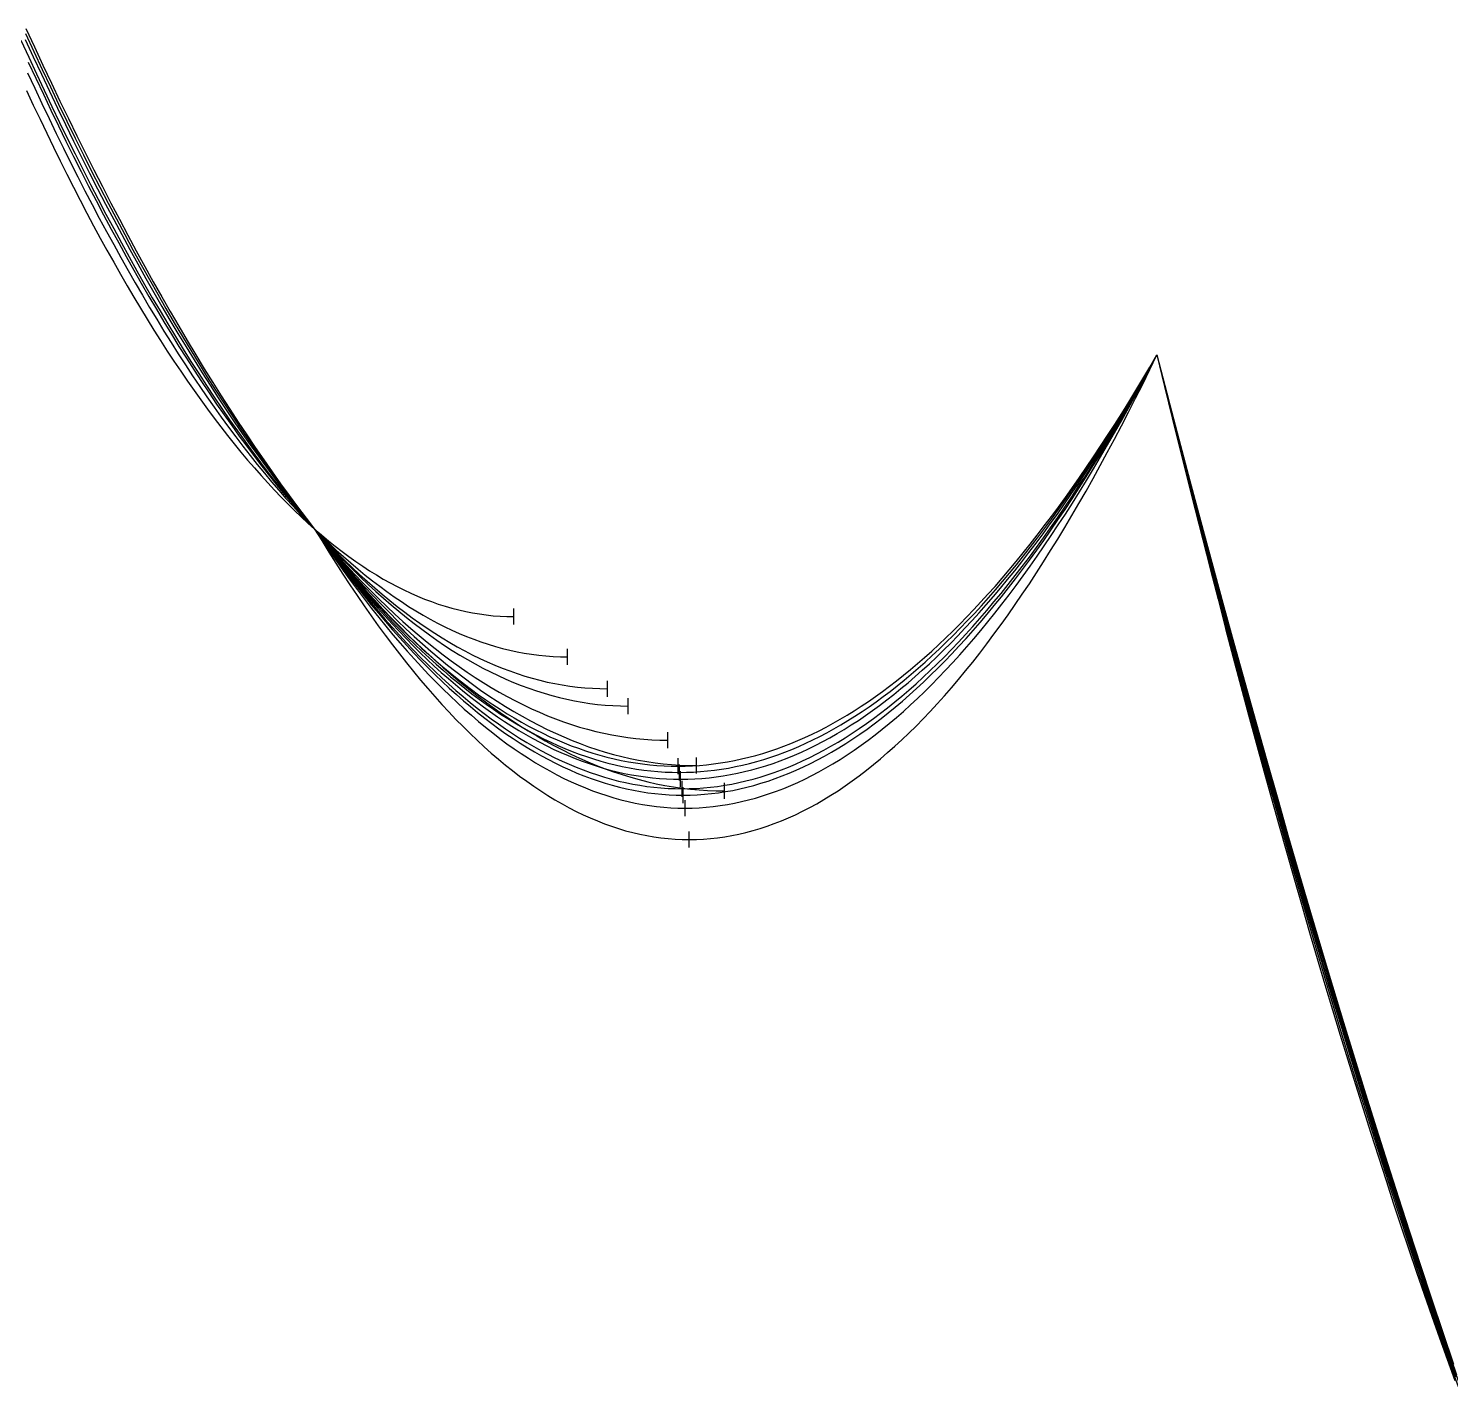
# Model space of a CAD drawing. Header units: metres. Extents: x -87 to 28195, y -4474 to 524.
# Drawn here: x 7848 to 8739, y -857 to -6 of the extents above; entities that cross this region are included whole.
import ezdxf

# ---------------------------------------------------------------- set-up
doc = ezdxf.new("R2010")
doc.units = ezdxf.units.M
for name, color, linetype in [('CATENARIES_-10_bare', 7, 'Continuous'), ('CATENARIES_-10_ICE', 7, 'Continuous'), ('CATENARIES_-19_bare', 7, 'Continuous'), ('CATENARIES_-19_HEAVY_ICE', 7, 'Continuous'), ('CATENARIES_0', 7, 'Continuous'), ('CATENARIES_0_ICE', 7, 'Continuous'), ('CATENARIES_50_theoretical', 7, 'Continuous')]:
    doc.layers.add(name, color=color, linetype=linetype)

msp = doc.modelspace()

# ---------------------------------------------------------------- linework, layer by layer
at = {"layer": 'CATENARIES_-10_bare'}
for p, q in [((8266.6, -472.62), (8266.6, -462.62)), ((8255.89, -476.94), (8255.89, -466.94))]:
    msp.add_line(p, q, dxfattribs=at)
for points in [[(7846.44, -9.24, 0), (7851.61, -20.5, 0), (7856.78, -31.62, 0), (7861.95, -42.59, 0), (7867.12, -53.42, 0), (7872.29, -64.11, 0), (7877.47, -74.66, 0), (7882.64, -85.07, 0), (7887.81, -95.34, 0), (7892.98, -105.47, 0), (7898.15, -115.46, 0), (7903.32, -125.3, 0), (7908.5, -135.01, 0), (7913.67, -144.57, 0), (7918.84, -153.99, 0), (7924.01, -163.27, 0), (7929.18, -172.42, 0), (7934.35, -181.42, 0), (7939.52, -190.28, 0), (7944.7, -199, 0), (7949.87, -207.58, 0), (7955.04, -216.02, 0), (7960.21, -224.32, 0), (7965.38, -232.48, 0), (7970.55, -240.5, 0), (7975.72, -248.38, 0), (7980.9, -256.12, 0), (7986.07, -263.72, 0), (7991.24, -271.18, 0), (7996.41, -278.51, 0), (8001.58, -285.69, 0), (8006.75, -292.73, 0), (8011.93, -299.63, 0), (8017.1, -306.39, 0), (8022.27, -313.02, 0), (8027.44, -319.5, 0), (8032.64, -325.88, 0), (8037.84, -332.11, 0), (8043.04, -338.21, 0), (8048.24, -344.17, 0), (8053.44, -349.98, 0), (8058.64, -355.66, 0), (8063.83, -361.19, 0), (8069.03, -366.58, 0), (8074.23, -371.83, 0), (8079.43, -376.95, 0), (8084.63, -381.92, 0), (8089.83, -386.75, 0), (8095.03, -391.44, 0), (8100.23, -395.99, 0), (8105.43, -400.4, 0), (8110.63, -404.67, 0), (8115.83, -408.8, 0), (8121.03, -412.79, 0), (8126.23, -416.63, 0), (8131.42, -420.34, 0), (8136.62, -423.91, 0), (8141.82, -427.34, 0), (8147.02, -430.63, 0), (8152.22, -433.77, 0), (8157.42, -436.78, 0), (8162.62, -439.65, 0), (8167.82, -442.38, 0), (8173.02, -444.97, 0), (8178.22, -447.41, 0), (8183.42, -449.72, 0), (8188.62, -451.89, 0), (8193.82, -453.92, 0), (8199.01, -455.81, 0), (8204.21, -457.55, 0), (8209.41, -459.16, 0), (8214.61, -460.63, 0), (8219.81, -461.96, 0), (8225.01, -463.15, 0), (8230.21, -464.2, 0), (8235.41, -465.1, 0), (8240.61, -465.87, 0), (8245.81, -466.5, 0), (8251.01, -466.99, 0), (8256.21, -467.34, 0), (8261.41, -467.55, 0), (8266.6, -467.62, 0)], [(8027.44, -319.5, 0), (8031.92, -325.43, 0), (8036.4, -331.24, 0), (8040.88, -336.93, 0), (8045.36, -342.5, 0), (8049.84, -347.96, 0), (8054.32, -353.3, 0), (8058.8, -358.52, 0), (8063.28, -363.62, 0), (8067.76, -368.6, 0), (8072.24, -373.47, 0), (8076.71, -378.22, 0), (8081.19, -382.85, 0), (8085.67, -387.37, 0), (8090.15, -391.76, 0), (8094.63, -396.04, 0), (8099.11, -400.2, 0), (8103.59, -404.24, 0), (8108.07, -408.17, 0), (8112.55, -411.98, 0), (8117.03, -415.67, 0), (8121.51, -419.24, 0), (8125.99, -422.7, 0), (8130.47, -426.04, 0), (8134.95, -429.26, 0), (8139.43, -432.36, 0), (8143.91, -435.35, 0), (8148.39, -438.22, 0), (8152.87, -440.97, 0), (8157.35, -443.61, 0), (8161.83, -446.13, 0), (8166.3, -448.53, 0), (8170.78, -450.81, 0), (8175.26, -452.98, 0), (8179.74, -455.02, 0), (8184.22, -456.96, 0), (8188.7, -458.77, 0), (8193.18, -460.47, 0), (8197.66, -462.05, 0), (8202.14, -463.51, 0), (8206.62, -464.86, 0), (8211.1, -466.09, 0), (8215.58, -467.2, 0), (8220.06, -468.19, 0), (8224.54, -469.07, 0), (8229.02, -469.83, 0), (8233.5, -470.48, 0), (8237.98, -471, 0), (8242.46, -471.41, 0), (8246.94, -471.71, 0), (8251.42, -471.88, 0), (8255.89, -471.94, 0), (8260.29, -471.88, 0), (8264.69, -471.71, 0), (8269.09, -471.43, 0), (8273.48, -471.04, 0), (8277.88, -470.53, 0), (8282.28, -469.91, 0), (8286.68, -469.18, 0), (8291.07, -468.33, 0), (8295.47, -467.37, 0), (8299.87, -466.3, 0), (8304.27, -465.12, 0), (8308.66, -463.82, 0), (8313.06, -462.41, 0), (8317.46, -460.89, 0), (8321.86, -459.25, 0), (8326.25, -457.5, 0), (8330.65, -455.64, 0), (8335.05, -453.66, 0), (8339.45, -451.58, 0), (8343.84, -449.38, 0), (8348.24, -447.06, 0), (8352.64, -444.64, 0), (8357.04, -442.1, 0), (8361.43, -439.45, 0), (8365.83, -436.68, 0), (8370.23, -433.8, 0), (8374.63, -430.81, 0), (8379.02, -427.71, 0), (8383.42, -424.49, 0), (8387.82, -421.16, 0), (8392.22, -417.71, 0), (8396.61, -414.16, 0), (8401.01, -410.49, 0), (8405.41, -406.7, 0), (8409.8, -402.81, 0), (8414.2, -398.8, 0), (8418.6, -394.68, 0), (8423, -390.44, 0), (8427.39, -386.09, 0), (8431.79, -381.63, 0), (8436.19, -377.05, 0), (8440.59, -372.36, 0), (8444.98, -367.56, 0), (8449.38, -362.64, 0), (8453.78, -357.61, 0), (8458.18, -352.47, 0), (8462.57, -347.21, 0), (8466.97, -341.84, 0), (8471.37, -336.35, 0), (8475.77, -330.76, 0), (8480.16, -325.04, 0), (8484.56, -319.22, 0), (8488.96, -313.28, 0), (8493.36, -307.22, 0), (8497.75, -301.06, 0), (8502.15, -294.78, 0), (8506.55, -288.38, 0), (8510.95, -281.87, 0), (8515.34, -275.25, 0), (8519.74, -268.51, 0), (8524.14, -261.66, 0), (8528.54, -254.69, 0), (8532.93, -247.61, 0), (8537.33, -240.42, 0), (8541.73, -233.11, 0), (8546.13, -225.69, 0), (8550.52, -218.15, 0), (8554.92, -210.5, 0)], [(8554.92, -210.5, 0), (8561.39, -235.62, 0), (8567.86, -260.52, 0), (8574.33, -285.19, 0), (8580.8, -309.64, 0), (8587.27, -333.87, 0), (8593.74, -357.88, 0), (8600.21, -381.66, 0), (8606.68, -405.23, 0), (8613.16, -428.57, 0), (8619.63, -451.69, 0), (8626.1, -474.59, 0), (8632.57, -497.27, 0), (8639.04, -519.73, 0), (8645.51, -541.96, 0), (8651.98, -563.98, 0), (8658.45, -585.78, 0), (8664.92, -607.36, 0), (8671.39, -628.72, 0), (8677.86, -649.86, 0), (8684.33, -670.78, 0), (8690.8, -691.48, 0), (8697.27, -711.96, 0), (8703.74, -732.23, 0), (8710.21, -752.28, 0), (8716.68, -772.11, 0), (8723.16, -791.72, 0), (8729.63, -811.11, 0), (8736.1, -830.29, 0), (8742.57, -849.25, 0)]]:
    msp.add_polyline3d(points, dxfattribs=at)
at = {"layer": 'CATENARIES_-10_ICE'}
for p, q in [((8223.79, -435.37), (8223.79, -425.37)), ((8257.62, -487.17), (8257.62, -477.17))]:
    msp.add_line(p, q, dxfattribs=at)
for points in [[(7843.52, -13.3, 0), (7848.36, -23.89, 0), (7853.2, -34.35, 0), (7858.04, -44.66, 0), (7862.88, -54.84, 0), (7867.72, -64.88, 0), (7872.56, -74.78, 0), (7877.4, -84.54, 0), (7882.24, -94.17, 0), (7887.08, -103.66, 0), (7891.92, -113.01, 0), (7896.76, -122.23, 0), (7901.6, -131.31, 0), (7906.44, -140.25, 0), (7911.28, -149.06, 0), (7916.12, -157.73, 0), (7920.96, -166.26, 0), (7925.8, -174.65, 0), (7930.64, -182.91, 0), (7935.48, -191.04, 0), (7940.32, -199.02, 0), (7945.16, -206.87, 0), (7950, -214.58, 0), (7954.84, -222.16, 0), (7959.68, -229.6, 0), (7964.52, -236.91, 0), (7969.36, -244.07, 0), (7974.2, -251.11, 0), (7979.04, -258, 0), (7983.88, -264.76, 0), (7988.72, -271.39, 0), (7993.56, -277.88, 0), (7998.4, -284.23, 0), (8003.24, -290.45, 0), (8008.08, -296.53, 0), (8012.92, -302.48, 0), (8017.76, -308.29, 0), (8022.6, -313.96, 0), (8027.44, -319.5, 0), (8032.23, -324.85, 0), (8037.02, -330.06, 0), (8041.81, -335.15, 0), (8046.6, -340.1, 0), (8051.39, -344.91, 0), (8056.17, -349.6, 0), (8060.96, -354.15, 0), (8065.75, -358.57, 0), (8070.54, -362.86, 0), (8075.33, -367.02, 0), (8080.12, -371.04, 0), (8084.91, -374.93, 0), (8089.7, -378.69, 0), (8094.49, -382.32, 0), (8099.28, -385.81, 0), (8104.06, -389.18, 0), (8108.85, -392.41, 0), (8113.64, -395.51, 0), (8118.43, -398.47, 0), (8123.22, -401.31, 0), (8128.01, -404.01, 0), (8132.8, -406.58, 0), (8137.59, -409.02, 0), (8142.38, -411.33, 0), (8147.17, -413.5, 0), (8151.95, -415.54, 0), (8156.74, -417.46, 0), (8161.53, -419.23, 0), (8166.32, -420.88, 0), (8171.11, -422.4, 0), (8175.9, -423.78, 0), (8180.69, -425.03, 0), (8185.48, -426.15, 0), (8190.27, -427.14, 0), (8195.06, -428, 0), (8199.84, -428.72, 0), (8204.63, -429.32, 0), (8209.42, -429.78, 0), (8214.21, -430.11, 0), (8219, -430.3, 0), (8223.79, -430.37, 0)], [(8027.44, -319.5, 0), (8031.87, -325.71, 0), (8036.29, -331.79, 0), (8040.72, -337.76, 0), (8045.15, -343.6, 0), (8049.57, -349.32, 0), (8054, -354.92, 0), (8058.43, -360.4, 0), (8062.85, -365.76, 0), (8067.28, -371, 0), (8071.71, -376.11, 0), (8076.13, -381.11, 0), (8080.56, -385.98, 0), (8084.99, -390.74, 0), (8089.41, -395.37, 0), (8093.84, -399.88, 0), (8098.26, -404.27, 0), (8102.69, -408.54, 0), (8107.12, -412.69, 0), (8111.54, -416.72, 0), (8115.97, -420.63, 0), (8120.4, -424.42, 0), (8124.82, -428.09, 0), (8129.25, -431.64, 0), (8133.68, -435.06, 0), (8138.1, -438.37, 0), (8142.53, -441.56, 0), (8146.96, -444.62, 0), (8151.38, -447.57, 0), (8155.81, -450.39, 0), (8160.24, -453.1, 0), (8164.66, -455.68, 0), (8169.09, -458.14, 0), (8173.52, -460.49, 0), (8177.94, -462.71, 0), (8182.37, -464.81, 0), (8186.8, -466.8, 0), (8191.22, -468.66, 0), (8195.65, -470.4, 0), (8200.08, -472.02, 0), (8204.5, -473.52, 0), (8208.93, -474.91, 0), (8213.36, -476.17, 0), (8217.78, -477.31, 0), (8222.21, -478.33, 0), (8226.63, -479.23, 0), (8231.06, -480.01, 0), (8235.49, -480.67, 0), (8239.91, -481.21, 0), (8244.34, -481.63, 0), (8248.77, -481.93, 0), (8253.19, -482.11, 0), (8257.62, -482.17, 0), (8262.06, -482.11, 0), (8266.5, -481.93, 0), (8270.93, -481.63, 0), (8275.37, -481.21, 0), (8279.81, -480.66, 0), (8284.24, -480, 0), (8288.68, -479.22, 0), (8293.12, -478.31, 0), (8297.56, -477.28, 0), (8301.99, -476.14, 0), (8306.43, -474.87, 0), (8310.87, -473.48, 0), (8315.31, -471.97, 0), (8319.74, -470.34, 0), (8324.18, -468.59, 0), (8328.62, -466.72, 0), (8333.05, -464.73, 0), (8337.49, -462.62, 0), (8341.93, -460.38, 0), (8346.37, -458.03, 0), (8350.8, -455.55, 0), (8355.24, -452.95, 0), (8359.68, -450.24, 0), (8364.12, -447.4, 0), (8368.55, -444.44, 0), (8372.99, -441.36, 0), (8377.43, -438.16, 0), (8381.87, -434.83, 0), (8386.3, -431.39, 0), (8390.74, -427.83, 0), (8395.18, -424.14, 0), (8399.61, -420.33, 0), (8404.05, -416.41, 0), (8408.49, -412.36, 0), (8412.93, -408.19, 0), (8417.36, -403.89, 0), (8421.8, -399.48, 0), (8426.24, -394.95, 0), (8430.68, -390.29, 0), (8435.11, -385.51, 0), (8439.55, -380.62, 0), (8443.99, -375.6, 0), (8448.42, -370.45, 0), (8452.86, -365.19, 0), (8457.3, -359.81, 0), (8461.74, -354.3, 0), (8466.17, -348.67, 0), (8470.61, -342.92, 0), (8475.05, -337.05, 0), (8479.49, -331.06, 0), (8483.92, -324.94, 0), (8488.36, -318.71, 0), (8492.8, -312.35, 0), (8497.24, -305.87, 0), (8501.67, -299.27, 0), (8506.11, -292.54, 0), (8510.55, -285.69, 0), (8514.98, -278.73, 0), (8519.42, -271.63, 0), (8523.86, -264.42, 0), (8528.3, -257.09, 0), (8532.73, -249.63, 0), (8537.17, -242.05, 0), (8541.61, -234.34, 0), (8546.05, -226.52, 0), (8550.48, -218.57, 0), (8554.92, -210.5, 0)], [(8554.92, -210.5, 0), (8560.71, -233.47, 0), (8566.5, -256.23, 0), (8572.29, -278.78, 0), (8578.08, -301.14, 0), (8583.87, -323.28, 0), (8589.66, -345.22, 0), (8595.45, -366.96, 0), (8601.24, -388.5, 0), (8607.03, -409.83, 0), (8612.81, -430.96, 0), (8618.6, -451.88, 0), (8624.39, -472.6, 0), (8630.18, -493.12, 0), (8635.97, -513.43, 0), (8641.76, -533.55, 0), (8647.55, -553.46, 0), (8653.34, -573.17, 0), (8659.13, -592.68, 0), (8664.92, -611.98, 0), (8670.71, -631.09, 0), (8676.5, -649.99, 0), (8682.29, -668.7, 0), (8688.08, -687.2, 0), (8693.87, -705.5, 0), (8699.66, -723.6, 0), (8705.45, -741.51, 0), (8711.24, -759.21, 0), (8717.03, -776.71, 0), (8722.81, -794.01, 0), (8728.6, -811.12, 0), (8734.39, -828.02, 0), (8740.18, -844.73, 0)]]:
    msp.add_polyline3d(points, dxfattribs=at)
at = {"layer": 'CATENARIES_-19_bare'}
for p, q in [((8255.19, -473.03), (8255.19, -463.03)), ((8284.22, -488.53), (8284.22, -478.53))]:
    msp.add_line(p, q, dxfattribs=at)
for points in [[(7846.66, -6, 0), (7851.97, -17.58, 0), (7857.29, -29.02, 0), (7862.61, -40.31, 0), (7867.92, -51.46, 0), (7873.24, -62.46, 0), (7878.56, -73.32, 0), (7883.88, -84.04, 0), (7889.19, -94.62, 0), (7894.51, -105.05, 0), (7899.83, -115.34, 0), (7905.14, -125.48, 0), (7910.46, -135.48, 0), (7915.78, -145.34, 0), (7921.1, -155.06, 0), (7926.41, -164.63, 0), (7931.73, -174.07, 0), (7937.05, -183.35, 0), (7942.37, -192.5, 0), (7947.68, -201.5, 0), (7953, -210.37, 0), (7958.32, -219.08, 0), (7963.63, -227.66, 0), (7968.95, -236.1, 0), (7974.27, -244.39, 0), (7979.59, -252.54, 0), (7984.9, -260.55, 0), (7990.22, -268.41, 0), (7995.54, -276.14, 0), (8000.85, -283.72, 0), (8006.17, -291.16, 0), (8011.49, -298.46, 0), (8016.81, -305.61, 0), (8022.12, -312.63, 0), (8027.44, -319.5, 0), (8032.79, -326.27, 0), (8038.14, -332.9, 0), (8043.49, -339.39, 0), (8048.84, -345.73, 0), (8054.19, -351.93, 0), (8059.54, -357.98, 0), (8064.89, -363.9, 0), (8070.24, -369.67, 0), (8075.59, -375.29, 0), (8080.94, -380.78, 0), (8086.29, -386.12, 0), (8091.63, -391.32, 0), (8096.98, -396.37, 0), (8102.33, -401.28, 0), (8107.68, -406.05, 0), (8113.03, -410.68, 0), (8118.38, -415.16, 0), (8123.73, -419.51, 0), (8129.08, -423.71, 0), (8134.43, -427.76, 0), (8139.78, -431.68, 0), (8145.13, -435.45, 0), (8150.48, -439.08, 0), (8155.83, -442.56, 0), (8161.18, -445.91, 0), (8166.53, -449.11, 0), (8171.88, -452.17, 0), (8177.23, -455.08, 0), (8182.58, -457.86, 0), (8187.93, -460.49, 0), (8193.28, -462.98, 0), (8198.63, -465.32, 0), (8203.98, -467.53, 0), (8209.33, -469.59, 0), (8214.67, -471.51, 0), (8220.02, -473.29, 0), (8225.37, -474.92, 0), (8230.72, -476.42, 0), (8236.07, -477.77, 0), (8241.42, -478.98, 0), (8246.77, -480.04, 0), (8252.12, -480.97, 0), (8257.47, -481.75, 0), (8262.82, -482.39, 0), (8268.17, -482.89, 0), (8273.52, -483.24, 0), (8278.87, -483.46, 0), (8284.22, -483.53, 0)], [(8027.44, -319.5, 0), (8031.91, -325.28, 0), (8036.37, -330.94, 0), (8040.84, -336.48, 0), (8045.3, -341.91, 0), (8049.77, -347.23, 0), (8054.23, -352.43, 0), (8058.7, -357.51, 0), (8063.16, -362.49, 0), (8067.63, -367.34, 0), (8072.1, -372.08, 0), (8076.56, -376.71, 0), (8081.03, -381.22, 0), (8085.49, -385.62, 0), (8089.96, -389.91, 0), (8094.42, -394.07, 0), (8098.89, -398.13, 0), (8103.36, -402.07, 0), (8107.82, -405.89, 0), (8112.29, -409.6, 0), (8116.75, -413.2, 0), (8121.22, -416.68, 0), (8125.68, -420.05, 0), (8130.15, -423.3, 0), (8134.61, -426.44, 0), (8139.08, -429.47, 0), (8143.55, -432.38, 0), (8148.01, -435.17, 0), (8152.48, -437.85, 0), (8156.94, -440.42, 0), (8161.41, -442.88, 0), (8165.87, -445.21, 0), (8170.34, -447.44, 0), (8174.81, -449.55, 0), (8179.27, -451.55, 0), (8183.74, -453.43, 0), (8188.2, -455.2, 0), (8192.67, -456.85, 0), (8197.13, -458.39, 0), (8201.6, -459.82, 0), (8206.06, -461.13, 0), (8210.53, -462.33, 0), (8215, -463.41, 0), (8219.46, -464.38, 0), (8223.93, -465.23, 0), (8228.39, -465.98, 0), (8232.86, -466.6, 0), (8237.32, -467.12, 0), (8241.79, -467.52, 0), (8246.26, -467.8, 0), (8250.72, -467.97, 0), (8255.19, -468.03, 0), (8259.59, -467.97, 0), (8264, -467.81, 0), (8268.41, -467.53, 0), (8272.82, -467.14, 0), (8277.23, -466.64, 0), (8281.63, -466.03, 0), (8286.04, -465.31, 0), (8290.45, -464.47, 0), (8294.86, -463.53, 0), (8299.27, -462.47, 0), (8303.67, -461.31, 0), (8308.08, -460.03, 0), (8312.49, -458.64, 0), (8316.9, -457.14, 0), (8321.3, -455.53, 0), (8325.71, -453.8, 0), (8330.12, -451.97, 0), (8334.53, -450.03, 0), (8338.94, -447.97, 0), (8343.34, -445.8, 0), (8347.75, -443.52, 0), (8352.16, -441.13, 0), (8356.57, -438.63, 0), (8360.97, -436.02, 0), (8365.38, -433.29, 0), (8369.79, -430.46, 0), (8374.2, -427.51, 0), (8378.61, -424.45, 0), (8383.01, -421.28, 0), (8387.42, -418, 0), (8391.83, -414.61, 0), (8396.24, -411.11, 0), (8400.65, -407.49, 0), (8405.05, -403.76, 0), (8409.46, -399.93, 0), (8413.87, -395.98, 0), (8418.28, -391.92, 0), (8422.68, -387.74, 0), (8427.09, -383.46, 0), (8431.5, -379.06, 0), (8435.91, -374.55, 0), (8440.32, -369.93, 0), (8444.72, -365.2, 0), (8449.13, -360.36, 0), (8453.54, -355.4, 0), (8457.95, -350.34, 0), (8462.36, -345.16, 0), (8466.76, -339.87, 0), (8471.17, -334.47, 0), (8475.58, -328.95, 0), (8479.99, -323.32, 0), (8484.39, -317.59, 0), (8488.8, -311.73, 0), (8493.21, -305.77, 0), (8497.62, -299.7, 0), (8502.03, -293.51, 0), (8506.43, -287.21, 0), (8510.84, -280.8, 0), (8515.25, -274.28, 0), (8519.66, -267.64, 0), (8524.07, -260.89, 0), (8528.47, -254.03, 0), (8532.88, -247.06, 0), (8537.29, -239.97, 0), (8541.7, -232.77, 0), (8546.1, -225.46, 0), (8550.51, -218.04, 0), (8554.92, -210.5, 0)], [(8554.92, -210.5, 0), (8561.8, -236.99, 0), (8568.67, -263.24, 0), (8575.55, -289.25, 0), (8582.42, -315.02, 0), (8589.3, -340.55, 0), (8596.17, -365.84, 0), (8603.05, -390.9, 0), (8609.92, -415.72, 0), (8616.8, -440.3, 0), (8623.67, -464.65, 0), (8630.55, -488.76, 0), (8637.42, -512.63, 0), (8644.3, -536.27, 0), (8651.17, -559.67, 0), (8658.05, -582.83, 0), (8664.92, -605.76, 0), (8671.8, -628.46, 0), (8678.67, -650.91, 0), (8685.55, -673.14, 0), (8692.42, -695.13, 0), (8699.3, -716.88, 0), (8706.17, -738.41, 0), (8713.05, -759.69, 0), (8719.92, -780.75, 0), (8726.8, -801.57, 0), (8733.67, -822.16, 0), (8740.55, -842.51, 0)]]:
    msp.add_polyline3d(points, dxfattribs=at)
at = {"layer": 'CATENARIES_-19_HEAVY_ICE'}
for p, q in [((8185.9, -404.54), (8185.9, -394.54)), ((8259.46, -499.29), (8259.46, -489.29))]:
    msp.add_line(p, q, dxfattribs=at)
for points in [[(7847.67, -33.78, 0), (7852.16, -43.47, 0), (7856.66, -53.03, 0), (7861.15, -62.46, 0), (7865.65, -71.76, 0), (7870.14, -80.92, 0), (7874.63, -89.96, 0), (7879.13, -98.86, 0), (7883.62, -107.63, 0), (7888.12, -116.28, 0), (7892.61, -124.79, 0), (7897.11, -133.17, 0), (7901.6, -141.41, 0), (7906.09, -149.53, 0), (7910.59, -157.52, 0), (7915.08, -165.38, 0), (7919.58, -173.1, 0), (7924.07, -180.7, 0), (7928.57, -188.16, 0), (7933.06, -195.5, 0), (7937.55, -202.7, 0), (7942.05, -209.77, 0), (7946.54, -216.72, 0), (7951.04, -223.53, 0), (7955.53, -230.22, 0), (7960.03, -236.77, 0), (7964.52, -243.19, 0), (7969.01, -249.49, 0), (7973.51, -255.65, 0), (7978, -261.68, 0), (7982.5, -267.59, 0), (7986.99, -273.36, 0), (7991.49, -279.01, 0), (7995.98, -284.52, 0), (8000.47, -289.91, 0), (8004.97, -295.16, 0), (8009.46, -300.29, 0), (8013.96, -305.29, 0), (8018.45, -310.15, 0), (8022.95, -314.89, 0), (8027.44, -319.5, 0), (8031.97, -324.01, 0), (8036.5, -328.39, 0), (8041.02, -332.64, 0), (8045.55, -336.76, 0), (8050.08, -340.75, 0), (8054.61, -344.6, 0), (8059.13, -348.33, 0), (8063.66, -351.92, 0), (8068.19, -355.39, 0), (8072.72, -358.72, 0), (8077.24, -361.92, 0), (8081.77, -364.99, 0), (8086.3, -367.93, 0), (8090.83, -370.74, 0), (8095.35, -373.42, 0), (8099.88, -375.97, 0), (8104.41, -378.38, 0), (8108.94, -380.67, 0), (8113.46, -382.82, 0), (8117.99, -384.85, 0), (8122.52, -386.74, 0), (8127.05, -388.51, 0), (8131.57, -390.14, 0), (8136.1, -391.64, 0), (8140.63, -393.01, 0), (8145.16, -394.25, 0), (8149.68, -395.36, 0), (8154.21, -396.34, 0), (8158.74, -397.19, 0), (8163.27, -397.91, 0), (8167.79, -398.5, 0), (8172.32, -398.95, 0), (8176.85, -399.28, 0), (8181.38, -399.48, 0), (8185.9, -399.54, 0)], [(8027.44, -319.5, 0), (8031.9, -326.17, 0), (8036.36, -332.71, 0), (8040.83, -339.12, 0), (8045.29, -345.4, 0), (8049.75, -351.55, 0), (8054.21, -357.56, 0), (8058.67, -363.45, 0), (8063.13, -369.21, 0), (8067.6, -374.84, 0), (8072.06, -380.34, 0), (8076.52, -385.7, 0), (8080.98, -390.94, 0), (8085.44, -396.05, 0), (8089.91, -401.03, 0), (8094.37, -405.88, 0), (8098.83, -410.6, 0), (8103.29, -415.18, 0), (8107.75, -419.64, 0), (8112.22, -423.97, 0), (8116.68, -428.17, 0), (8121.14, -432.24, 0), (8125.6, -436.18, 0), (8130.06, -440, 0), (8134.52, -443.68, 0), (8138.99, -447.23, 0), (8143.45, -450.65, 0), (8147.91, -453.95, 0), (8152.37, -457.11, 0), (8156.83, -460.15, 0), (8161.3, -463.05, 0), (8165.76, -465.83, 0), (8170.22, -468.47, 0), (8174.68, -470.99, 0), (8179.14, -473.38, 0), (8183.6, -475.64, 0), (8188.07, -477.77, 0), (8192.53, -479.77, 0), (8196.99, -481.64, 0), (8201.45, -483.38, 0), (8205.91, -485, 0), (8210.38, -486.48, 0), (8214.84, -487.84, 0), (8219.3, -489.06, 0), (8223.76, -490.16, 0), (8228.22, -491.13, 0), (8232.68, -491.97, 0), (8237.15, -492.68, 0), (8241.61, -493.26, 0), (8246.07, -493.71, 0), (8250.53, -494.03, 0), (8254.99, -494.22, 0), (8259.46, -494.29, 0), (8263.87, -494.23, 0), (8268.28, -494.04, 0), (8272.69, -493.72, 0), (8277.1, -493.28, 0), (8281.51, -492.71, 0), (8285.92, -492.02, 0), (8290.33, -491.2, 0), (8294.74, -490.25, 0), (8299.15, -489.18, 0), (8303.56, -487.99, 0), (8307.96, -486.66, 0), (8312.37, -485.21, 0), (8316.78, -483.64, 0), (8321.19, -481.93, 0), (8325.6, -480.11, 0), (8330.01, -478.15, 0), (8334.42, -476.07, 0), (8338.83, -473.86, 0), (8343.24, -471.53, 0), (8347.65, -469.07, 0), (8352.06, -466.49, 0), (8356.47, -463.77, 0), (8360.88, -460.94, 0), (8365.29, -457.97, 0), (8369.7, -454.88, 0), (8374.11, -451.66, 0), (8378.52, -448.32, 0), (8382.93, -444.85, 0), (8387.34, -441.25, 0), (8391.75, -437.53, 0), (8396.16, -433.68, 0), (8400.57, -429.7, 0), (8404.98, -425.6, 0), (8409.39, -421.37, 0), (8413.8, -417.02, 0), (8418.21, -412.53, 0), (8422.62, -407.93, 0), (8427.03, -403.19, 0), (8431.44, -398.33, 0), (8435.85, -393.34, 0), (8440.26, -388.22, 0), (8444.67, -382.98, 0), (8449.08, -377.61, 0), (8453.49, -372.11, 0), (8457.9, -366.49, 0), (8462.31, -360.73, 0), (8466.72, -354.85, 0), (8471.13, -348.85, 0), (8475.54, -342.72, 0), (8479.95, -336.46, 0), (8484.36, -330.07, 0), (8488.77, -323.55, 0), (8493.18, -316.91, 0), (8497.59, -310.14, 0), (8502, -303.24, 0), (8506.41, -296.22, 0), (8510.82, -289.06, 0), (8515.23, -281.78, 0), (8519.64, -274.38, 0), (8524.05, -266.84, 0), (8528.46, -259.17, 0), (8532.87, -251.38, 0), (8537.28, -243.46, 0), (8541.69, -235.41, 0), (8546.1, -227.24, 0), (8550.51, -218.93, 0), (8554.92, -210.5, 0)], [(8554.92, -210.5, 0), (8560.16, -231.75, 0), (8565.4, -252.81, 0), (8570.63, -273.67, 0), (8575.87, -294.35, 0), (8581.11, -314.83, 0), (8586.35, -335.13, 0), (8591.59, -355.23, 0), (8596.82, -375.15, 0), (8602.06, -394.87, 0), (8607.3, -414.41, 0), (8612.54, -433.76, 0), (8617.78, -452.91, 0), (8623.02, -471.88, 0), (8628.25, -490.66, 0), (8633.49, -509.26, 0), (8638.73, -527.66, 0), (8643.97, -545.88, 0), (8649.21, -563.91, 0), (8654.44, -581.75, 0), (8659.68, -599.4, 0), (8664.92, -616.87, 0), (8670.16, -634.15, 0), (8675.4, -651.24, 0), (8680.63, -668.15, 0), (8685.87, -684.87, 0), (8691.11, -701.4, 0), (8696.35, -717.75, 0), (8701.59, -733.91, 0), (8706.82, -749.89, 0), (8712.06, -765.68, 0), (8717.3, -781.29, 0), (8722.54, -796.71, 0), (8727.78, -811.95, 0), (8733.02, -827, 0), (8738.25, -841.87, 0), (8743.49, -856.56, 0)]]:
    msp.add_polyline3d(points, dxfattribs=at)
at = {"layer": 'CATENARIES_0'}
for p, q in [((8248.7, -456.78), (8248.7, -446.78)), ((8256.64, -481.24), (8256.64, -471.24))]:
    msp.add_line(p, q, dxfattribs=at)
for points in [[(7846.23, -12.9, 0), (7851.26, -23.85, 0), (7856.3, -34.66, 0), (7861.33, -45.33, 0), (7866.36, -55.87, 0), (7871.4, -66.26, 0), (7876.43, -76.51, 0), (7881.47, -86.62, 0), (7886.5, -96.6, 0), (7891.53, -106.43, 0), (7896.57, -116.12, 0), (7901.6, -125.68, 0), (7906.63, -135.1, 0), (7911.67, -144.37, 0), (7916.7, -153.51, 0), (7921.73, -162.51, 0), (7926.77, -171.37, 0), (7931.8, -180.09, 0), (7936.84, -188.67, 0), (7941.87, -197.12, 0), (7946.9, -205.42, 0), (7951.94, -213.59, 0), (7956.97, -221.62, 0), (7962, -229.51, 0), (7967.04, -237.26, 0), (7972.07, -244.87, 0), (7977.1, -252.35, 0), (7982.14, -259.68, 0), (7987.17, -266.88, 0), (7992.2, -273.94, 0), (7997.24, -280.86, 0), (8002.27, -287.65, 0), (8007.31, -294.29, 0), (8012.34, -300.8, 0), (8017.37, -307.17, 0), (8022.41, -313.41, 0), (8027.44, -319.5, 0), (8032.47, -325.45, 0), (8037.5, -331.26, 0), (8042.53, -336.94, 0), (8047.55, -342.48, 0), (8052.58, -347.88, 0), (8057.61, -353.15, 0), (8062.64, -358.27, 0), (8067.67, -363.26, 0), (8072.7, -368.12, 0), (8077.73, -372.83, 0), (8082.75, -377.41, 0), (8087.78, -381.85, 0), (8092.81, -386.16, 0), (8097.84, -390.32, 0), (8102.87, -394.35, 0), (8107.9, -398.25, 0), (8112.92, -402, 0), (8117.95, -405.62, 0), (8122.98, -409.11, 0), (8128.01, -412.45, 0), (8133.04, -415.66, 0), (8138.07, -418.74, 0), (8143.1, -421.67, 0), (8148.12, -424.47, 0), (8153.15, -427.13, 0), (8158.18, -429.66, 0), (8163.21, -432.05, 0), (8168.24, -434.3, 0), (8173.27, -436.42, 0), (8178.3, -438.4, 0), (8183.32, -440.24, 0), (8188.35, -441.95, 0), (8193.38, -443.52, 0), (8198.41, -444.95, 0), (8203.44, -446.25, 0), (8208.47, -447.41, 0), (8213.5, -448.43, 0), (8218.52, -449.32, 0), (8223.55, -450.07, 0), (8228.58, -450.68, 0), (8233.61, -451.16, 0), (8238.64, -451.5, 0), (8243.67, -451.71, 0), (8248.7, -451.78, 0)], [(8027.44, -319.5, 0), (8031.85, -325.48, 0), (8036.26, -331.34, 0), (8040.66, -337.09, 0), (8045.07, -342.72, 0), (8049.48, -348.23, 0), (8053.89, -353.62, 0), (8058.29, -358.9, 0), (8062.7, -364.07, 0), (8067.11, -369.11, 0), (8071.52, -374.04, 0), (8075.92, -378.86, 0), (8080.33, -383.55, 0), (8084.74, -388.13, 0), (8089.15, -392.6, 0), (8093.56, -396.94, 0), (8097.96, -401.18, 0), (8102.37, -405.29, 0), (8106.78, -409.29, 0), (8111.19, -413.17, 0), (8115.59, -416.94, 0), (8120, -420.59, 0), (8124.41, -424.12, 0), (8128.82, -427.54, 0), (8133.23, -430.84, 0), (8137.63, -434.03, 0), (8142.04, -437.1, 0), (8146.45, -440.05, 0), (8150.86, -442.89, 0), (8155.26, -445.61, 0), (8159.67, -448.22, 0), (8164.08, -450.71, 0), (8168.49, -453.08, 0), (8172.89, -455.34, 0), (8177.3, -457.48, 0), (8181.71, -459.51, 0), (8186.12, -461.42, 0), (8190.53, -463.21, 0), (8194.93, -464.89, 0), (8199.34, -466.45, 0), (8203.75, -467.9, 0), (8208.16, -469.23, 0), (8212.56, -470.45, 0), (8216.97, -471.55, 0), (8221.38, -472.53, 0), (8225.79, -473.4, 0), (8230.19, -474.15, 0), (8234.6, -474.79, 0), (8239.01, -475.31, 0), (8243.42, -475.72, 0), (8247.83, -476.01, 0), (8252.23, -476.18, 0), (8256.64, -476.24, 0), (8261.09, -476.18, 0), (8265.54, -476, 0), (8270, -475.71, 0), (8274.45, -475.29, 0), (8278.9, -474.76, 0), (8283.35, -474.11, 0), (8287.8, -473.34, 0), (8292.26, -472.46, 0), (8296.71, -471.45, 0), (8301.16, -470.33, 0), (8305.61, -469.09, 0), (8310.06, -467.73, 0), (8314.52, -466.26, 0), (8318.97, -464.66, 0), (8323.42, -462.95, 0), (8327.87, -461.12, 0), (8332.32, -459.17, 0), (8336.78, -457.1, 0), (8341.23, -454.92, 0), (8345.68, -452.61, 0), (8350.13, -450.19, 0), (8354.58, -447.65, 0), (8359.04, -444.99, 0), (8363.49, -442.22, 0), (8367.94, -439.32, 0), (8372.39, -436.31, 0), (8376.84, -433.18, 0), (8381.29, -429.93, 0), (8385.75, -426.56, 0), (8390.2, -423.07, 0), (8394.65, -419.47, 0), (8399.1, -415.74, 0), (8403.55, -411.9, 0), (8408.01, -407.94, 0), (8412.46, -403.86, 0), (8416.91, -399.66, 0), (8421.36, -395.34, 0), (8425.81, -390.91, 0), (8430.27, -386.35, 0), (8434.72, -381.68, 0), (8439.17, -376.89, 0), (8443.62, -371.98, 0), (8448.07, -366.95, 0), (8452.53, -361.8, 0), (8456.98, -356.54, 0), (8461.43, -351.15, 0), (8465.88, -345.64, 0), (8470.33, -340.02, 0), (8474.79, -334.28, 0), (8479.24, -328.42, 0), (8483.69, -322.43, 0), (8488.14, -316.33, 0), (8492.59, -310.12, 0), (8497.04, -303.78, 0), (8501.5, -297.32, 0), (8505.95, -290.74, 0), (8510.4, -284.04, 0), (8514.85, -277.23, 0), (8519.3, -270.29, 0), (8523.76, -263.24, 0), (8528.21, -256.06, 0), (8532.66, -248.77, 0), (8537.11, -241.35, 0), (8541.56, -233.82, 0), (8546.02, -226.17, 0), (8550.47, -218.39, 0), (8554.92, -210.5, 0)], [(8554.92, -210.5, 0), (8561.03, -234.43, 0), (8567.14, -258.14, 0), (8573.25, -281.65, 0), (8579.36, -304.94, 0), (8585.48, -328.03, 0), (8591.59, -350.9, 0), (8597.7, -373.57, 0), (8603.81, -396.03, 0), (8609.92, -418.28, 0), (8616.03, -440.32, 0), (8622.14, -462.15, 0), (8628.25, -483.77, 0), (8634.36, -505.18, 0), (8640.48, -526.39, 0), (8646.59, -547.39, 0), (8652.7, -568.18, 0), (8658.81, -588.77, 0), (8664.92, -609.15, 0), (8671.03, -629.32, 0), (8677.14, -649.28, 0), (8683.25, -669.04, 0), (8689.36, -688.6, 0), (8695.48, -707.94, 0), (8701.59, -727.08, 0), (8707.7, -746.02, 0), (8713.81, -764.75, 0), (8719.92, -783.27, 0), (8726.03, -801.59, 0), (8732.14, -819.71, 0), (8738.25, -837.62, 0), (8744.36, -855.33, 0)]]:
    msp.add_polyline3d(points, dxfattribs=at)
at = {"layer": 'CATENARIES_0_ICE'}
for p, q in [((8210.77, -424.51), (8210.77, -414.51)), ((8258.25, -491.16), (8258.25, -481.16))]:
    msp.add_line(p, q, dxfattribs=at)
for points in [[(7848.12, -27.02, 0), (7852.84, -37.21, 0), (7857.56, -47.26, 0), (7862.27, -57.17, 0), (7866.99, -66.95, 0), (7871.71, -76.6, 0), (7876.43, -86.11, 0), (7881.15, -95.49, 0), (7885.87, -104.73, 0), (7890.59, -113.83, 0), (7895.31, -122.8, 0), (7900.03, -131.64, 0), (7904.75, -140.34, 0), (7909.47, -148.9, 0), (7914.18, -157.34, 0), (7918.9, -165.63, 0), (7923.62, -173.8, 0), (7928.34, -181.83, 0), (7933.06, -189.72, 0), (7937.78, -197.48, 0), (7942.5, -205.11, 0), (7947.22, -212.6, 0), (7951.94, -219.96, 0), (7956.65, -227.18, 0), (7961.37, -234.27, 0), (7966.09, -241.23, 0), (7970.81, -248.05, 0), (7975.53, -254.74, 0), (7980.25, -261.29, 0), (7984.97, -267.71, 0), (7989.69, -274, 0), (7994.41, -280.16, 0), (7999.13, -286.18, 0), (8003.84, -292.06, 0), (8008.56, -297.82, 0), (8013.28, -303.44, 0), (8018, -308.93, 0), (8022.72, -314.28, 0), (8027.44, -319.5, 0), (8032.14, -324.57, 0), (8036.84, -329.5, 0), (8041.54, -334.31, 0), (8046.24, -338.98, 0), (8050.94, -343.52, 0), (8055.64, -347.93, 0), (8060.34, -352.2, 0), (8065.05, -356.35, 0), (8069.75, -360.36, 0), (8074.45, -364.24, 0), (8079.15, -367.99, 0), (8083.85, -371.6, 0), (8088.55, -375.09, 0), (8093.25, -378.44, 0), (8097.95, -381.66, 0), (8102.65, -384.75, 0), (8107.35, -387.71, 0), (8112.05, -390.54, 0), (8116.75, -393.23, 0), (8121.45, -395.79, 0), (8126.15, -398.23, 0), (8130.86, -400.53, 0), (8135.56, -402.69, 0), (8140.26, -404.73, 0), (8144.96, -406.64, 0), (8149.66, -408.41, 0), (8154.36, -410.05, 0), (8159.06, -411.56, 0), (8163.76, -412.94, 0), (8168.46, -414.19, 0), (8173.16, -415.31, 0), (8177.86, -416.29, 0), (8182.56, -417.15, 0), (8187.26, -417.87, 0), (8191.96, -418.46, 0), (8196.66, -418.92, 0), (8201.37, -419.25, 0), (8206.07, -419.45, 0), (8210.77, -419.51, 0)], [(8027.44, -319.5, 0), (8031.88, -325.86, 0), (8036.32, -332.09, 0), (8040.76, -338.2, 0), (8045.19, -344.19, 0), (8049.63, -350.05, 0), (8054.07, -355.79, 0), (8058.51, -361.4, 0), (8062.95, -366.89, 0), (8067.39, -372.26, 0), (8071.83, -377.5, 0), (8076.26, -382.62, 0), (8080.7, -387.61, 0), (8085.14, -392.49, 0), (8089.58, -397.23, 0), (8094.02, -401.85, 0), (8098.46, -406.35, 0), (8102.9, -410.73, 0), (8107.34, -414.98, 0), (8111.77, -419.11, 0), (8116.21, -423.11, 0), (8120.65, -427, 0), (8125.09, -430.75, 0), (8129.53, -434.39, 0), (8133.97, -437.9, 0), (8138.41, -441.29, 0), (8142.84, -444.55, 0), (8147.28, -447.69, 0), (8151.72, -450.71, 0), (8156.16, -453.6, 0), (8160.6, -456.37, 0), (8165.04, -459.02, 0), (8169.48, -461.54, 0), (8173.91, -463.94, 0), (8178.35, -466.22, 0), (8182.79, -468.38, 0), (8187.23, -470.41, 0), (8191.67, -472.32, 0), (8196.11, -474.1, 0), (8200.55, -475.76, 0), (8204.98, -477.3, 0), (8209.42, -478.72, 0), (8213.86, -480.01, 0), (8218.3, -481.18, 0), (8222.74, -482.22, 0), (8227.18, -483.15, 0), (8231.62, -483.95, 0), (8236.06, -484.62, 0), (8240.49, -485.18, 0), (8244.93, -485.61, 0), (8249.37, -485.92, 0), (8253.81, -486.1, 0), (8258.25, -486.16, 0), (8262.68, -486.1, 0), (8267.1, -485.92, 0), (8271.53, -485.61, 0), (8275.96, -485.18, 0), (8280.39, -484.63, 0), (8284.82, -483.96, 0), (8289.24, -483.16, 0), (8293.67, -482.24, 0), (8298.1, -481.2, 0), (8302.53, -480.04, 0), (8306.96, -478.75, 0), (8311.38, -477.34, 0), (8315.81, -475.81, 0), (8320.24, -474.16, 0), (8324.67, -472.38, 0), (8329.1, -470.48, 0), (8333.52, -468.46, 0), (8337.95, -466.32, 0), (8342.38, -464.05, 0), (8346.81, -461.66, 0), (8351.23, -459.15, 0), (8355.66, -456.52, 0), (8360.09, -453.76, 0), (8364.52, -450.88, 0), (8368.95, -447.88, 0), (8373.37, -444.75, 0), (8377.8, -441.5, 0), (8382.23, -438.13, 0), (8386.66, -434.64, 0), (8391.09, -431.02, 0), (8395.51, -427.28, 0), (8399.94, -423.42, 0), (8404.37, -419.43, 0), (8408.8, -415.32, 0), (8413.23, -411.09, 0), (8417.65, -406.74, 0), (8422.08, -402.26, 0), (8426.51, -397.66, 0), (8430.94, -392.94, 0), (8435.37, -388.09, 0), (8439.79, -383.12, 0), (8444.22, -378.03, 0), (8448.65, -372.81, 0), (8453.08, -367.47, 0), (8457.51, -362, 0), (8461.93, -356.42, 0), (8466.36, -350.71, 0), (8470.79, -344.87, 0), (8475.22, -338.92, 0), (8479.65, -332.84, 0), (8484.07, -326.63, 0), (8488.5, -320.3, 0), (8492.93, -313.85, 0), (8497.36, -307.27, 0), (8501.78, -300.57, 0), (8506.21, -293.75, 0), (8510.64, -286.8, 0), (8515.07, -279.73, 0), (8519.5, -272.54, 0), (8523.92, -265.22, 0), (8528.35, -257.77, 0), (8532.78, -250.21, 0), (8537.21, -242.51, 0), (8541.64, -234.7, 0), (8546.06, -226.76, 0), (8550.49, -218.69, 0), (8554.92, -210.5, 0)], [(8554.92, -210.5, 0), (8560.42, -232.48, 0), (8565.92, -254.27, 0), (8571.42, -275.86, 0), (8576.92, -297.26, 0), (8582.42, -318.47, 0), (8587.92, -339.48, 0), (8593.42, -360.3, 0), (8598.92, -380.93, 0), (8604.42, -401.37, 0), (8609.92, -421.61, 0), (8615.42, -441.67, 0), (8620.92, -461.53, 0), (8626.42, -481.2, 0), (8631.92, -500.68, 0), (8637.42, -519.97, 0), (8642.92, -539.07, 0), (8648.42, -557.98, 0), (8653.92, -576.7, 0), (8659.42, -595.23, 0), (8664.92, -613.57, 0), (8670.42, -631.72, 0), (8675.92, -649.68, 0), (8681.42, -667.45, 0), (8686.92, -685.03, 0), (8692.42, -702.43, 0), (8697.92, -719.63, 0), (8703.42, -736.65, 0), (8708.92, -753.48, 0), (8714.42, -770.12, 0), (8719.92, -786.57, 0), (8725.42, -802.83, 0), (8730.92, -818.91, 0), (8736.42, -834.8, 0), (8741.92, -850.5, 0)]]:
    msp.add_polyline3d(points, dxfattribs=at)
at = {"layer": 'CATENARIES_50_theoretical'}
for p, q in [((8152.12, -379.35), (8152.12, -369.35)), ((8262.05, -519.02), (8262.05, -509.02))]:
    msp.add_line(p, q, dxfattribs=at)
for points in [[(7847.07, -44.95, 0), (7851.26, -53.98, 0), (7855.46, -62.88, 0), (7859.65, -71.66, 0), (7863.85, -80.31, 0), (7868.04, -88.83, 0), (7872.24, -97.23, 0), (7876.43, -105.5, 0), (7880.63, -113.64, 0), (7884.82, -121.66, 0), (7889.02, -129.55, 0), (7893.21, -137.32, 0), (7897.41, -144.96, 0), (7901.6, -152.47, 0), (7905.79, -159.86, 0), (7909.99, -167.12, 0), (7914.18, -174.25, 0), (7918.38, -181.26, 0), (7922.57, -188.14, 0), (7926.77, -194.9, 0), (7930.96, -201.53, 0), (7935.16, -208.04, 0), (7939.35, -214.42, 0), (7943.55, -220.67, 0), (7947.74, -226.8, 0), (7951.94, -232.81, 0), (7956.13, -238.69, 0), (7960.33, -244.44, 0), (7964.52, -250.07, 0), (7968.71, -255.57, 0), (7972.91, -260.95, 0), (7977.1, -266.2, 0), (7981.3, -271.33, 0), (7985.49, -276.33, 0), (7989.69, -281.21, 0), (7993.88, -285.97, 0), (7998.08, -290.59, 0), (8002.27, -295.1, 0), (8006.47, -299.48, 0), (8010.66, -303.73, 0), (8014.86, -307.86, 0), (8019.05, -311.86, 0), (8023.25, -315.74, 0), (8027.44, -319.5, 0), (8031.74, -323.22, 0), (8036.04, -326.81, 0), (8040.34, -330.27, 0), (8044.64, -333.6, 0), (8048.94, -336.79, 0), (8053.24, -339.86, 0), (8057.54, -342.79, 0), (8061.84, -345.6, 0), (8066.14, -348.27, 0), (8070.43, -350.82, 0), (8074.73, -353.23, 0), (8079.03, -355.51, 0), (8083.33, -357.66, 0), (8087.63, -359.68, 0), (8091.93, -361.58, 0), (8096.23, -363.34, 0), (8100.53, -364.97, 0), (8104.83, -366.47, 0), (8109.13, -367.83, 0), (8113.43, -369.07, 0), (8117.73, -370.18, 0), (8122.03, -371.16, 0), (8126.33, -372.01, 0), (8130.63, -372.72, 0), (8134.93, -373.31, 0), (8139.23, -373.77, 0), (8143.53, -374.09, 0), (8147.82, -374.29, 0), (8152.12, -374.35, 0)], [(8027.44, -319.5, 0), (8031.87, -326.79, 0), (8036.29, -333.93, 0), (8040.72, -340.94, 0), (8045.15, -347.81, 0), (8049.57, -354.54, 0), (8054, -361.12, 0), (8058.43, -367.57, 0), (8062.85, -373.88, 0), (8067.28, -380.05, 0), (8071.71, -386.08, 0), (8076.13, -391.97, 0), (8080.56, -397.72, 0), (8084.99, -403.33, 0), (8089.41, -408.8, 0), (8093.84, -414.14, 0), (8098.27, -419.33, 0), (8102.69, -424.39, 0), (8107.12, -429.3, 0), (8111.54, -434.08, 0), (8115.97, -438.72, 0), (8120.4, -443.21, 0), (8124.82, -447.57, 0), (8129.25, -451.8, 0), (8133.68, -455.88, 0), (8138.1, -459.82, 0), (8142.53, -463.63, 0), (8146.96, -467.29, 0), (8151.38, -470.82, 0), (8155.81, -474.21, 0), (8160.24, -477.46, 0), (8164.66, -480.57, 0), (8169.09, -483.54, 0), (8173.52, -486.38, 0), (8177.94, -489.07, 0), (8182.37, -491.63, 0), (8186.8, -494.05, 0), (8191.22, -496.33, 0), (8195.65, -498.48, 0), (8200.08, -500.48, 0), (8204.5, -502.35, 0), (8208.93, -504.07, 0), (8213.36, -505.66, 0), (8217.78, -507.11, 0), (8222.21, -508.43, 0), (8226.64, -509.6, 0), (8231.06, -510.64, 0), (8235.49, -511.54, 0), (8239.92, -512.3, 0), (8244.34, -512.92, 0), (8248.77, -513.4, 0), (8253.2, -513.75, 0), (8257.62, -513.96, 0), (8262.05, -514.02, 0), (8266.49, -513.95, 0), (8270.92, -513.75, 0), (8275.36, -513.4, 0), (8279.8, -512.91, 0), (8284.24, -512.29, 0), (8288.67, -511.52, 0), (8293.11, -510.62, 0), (8297.55, -509.58, 0), (8301.99, -508.4, 0), (8306.42, -507.08, 0), (8310.86, -505.62, 0), (8315.3, -504.02, 0), (8319.74, -502.29, 0), (8324.17, -500.41, 0), (8328.61, -498.4, 0), (8333.05, -496.25, 0), (8337.49, -493.95, 0), (8341.92, -491.52, 0), (8346.36, -488.95, 0), (8350.8, -486.24, 0), (8355.23, -483.39, 0), (8359.67, -480.41, 0), (8364.11, -477.28, 0), (8368.55, -474.01, 0), (8372.98, -470.61, 0), (8377.42, -467.06, 0), (8381.86, -463.38, 0), (8386.3, -459.55, 0), (8390.73, -455.59, 0), (8395.17, -451.49, 0), (8399.61, -447.25, 0), (8404.05, -442.87, 0), (8408.48, -438.35, 0), (8412.92, -433.68, 0), (8417.36, -428.88, 0), (8421.8, -423.94, 0), (8426.23, -418.87, 0), (8430.67, -413.65, 0), (8435.11, -408.29, 0), (8439.55, -402.79, 0), (8443.98, -397.15, 0), (8448.42, -391.37, 0), (8452.86, -385.45, 0), (8457.3, -379.39, 0), (8461.73, -373.19, 0), (8466.17, -366.85, 0), (8470.61, -360.37, 0), (8475.05, -353.75, 0), (8479.48, -346.99, 0), (8483.92, -340.09, 0), (8488.36, -333.05, 0), (8492.8, -325.86, 0), (8497.23, -318.54, 0), (8501.67, -311.08, 0), (8506.11, -303.47, 0), (8510.55, -295.73, 0), (8514.98, -287.84, 0), (8519.42, -279.81, 0), (8523.86, -271.64, 0), (8528.3, -263.33, 0), (8532.73, -254.88, 0), (8537.17, -246.29, 0), (8541.61, -237.55, 0), (8546.05, -228.68, 0), (8550.48, -219.66, 0), (8554.92, -210.5, 0)], [(8554.92, -210.5, 0), (8559.7, -230.23, 0), (8564.49, -249.79, 0), (8569.27, -269.18, 0), (8574.05, -288.39, 0), (8578.83, -307.43, 0), (8583.62, -326.29, 0), (8588.4, -344.98, 0), (8593.18, -363.5, 0), (8597.96, -381.84, 0), (8602.75, -400.01, 0), (8607.53, -418.01, 0), (8612.31, -435.84, 0), (8617.09, -453.49, 0), (8621.88, -470.98, 0), (8626.66, -488.29, 0), (8631.44, -505.43, 0), (8636.22, -522.4, 0), (8641.01, -539.19, 0), (8645.79, -555.82, 0), (8650.57, -572.28, 0), (8655.35, -588.56, 0), (8660.14, -604.68, 0), (8664.92, -620.62, 0), (8669.7, -636.4, 0), (8674.49, -652, 0), (8679.27, -667.44, 0), (8684.05, -682.71, 0), (8688.83, -697.8, 0), (8693.62, -712.73, 0), (8698.4, -727.49, 0), (8703.18, -742.08, 0), (8707.96, -756.5, 0), (8712.75, -770.76, 0), (8717.53, -784.84, 0), (8722.31, -798.76, 0), (8727.09, -812.51, 0), (8731.88, -826.09, 0), (8736.66, -839.5, 0), (8741.44, -852.75, 0)]]:
    msp.add_polyline3d(points, dxfattribs=at)

doc.saveas('drawing.dxf')
